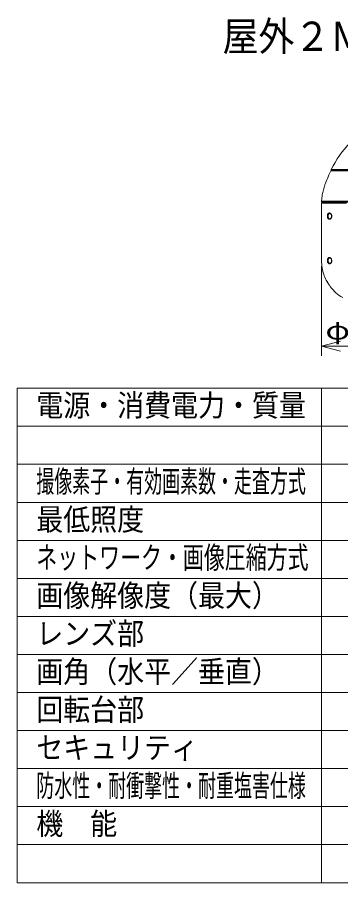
# Model space of a CAD drawing. Units: millimetres on the paper. Extents: x -62 to 64, y -58 to 59.
# Drawn here: x -62.5 to -19.9, y -54.6 to 59.2 of the extents above; entities that cross this region are included whole.
import ezdxf
from ezdxf.enums import TextEntityAlignment as Align

# ---------------------------------------------------------------- set-up
doc = ezdxf.new("R2010")
doc.units = ezdxf.units.MM
for name, color, linetype, lineweight in [('0-0_MOJI1', 7, 'Continuous', 9), ('0-2_WAKU', 4, 'Continuous', 9), ('0-3_SUNPO', 7, 'Continuous', 9), ('0-4_0', 7, 'Continuous', 9), ('0-5_GAIKEI', 4, 'Continuous', 9)]:
    doc.layers.add(name, color=color, linetype=linetype, lineweight=lineweight)
doc.styles.add('ＭＳ ゴシック', font='')
doc.styles.get('ＭＳ ゴシック').set_extended_font_data('MS Gothic')

# ---------------------------------------------------------------- blocks, each defined once
blk = doc.blocks.new('_Open30')
at = {"layer": '0-4_0'}
blk.add_line((0, 0), (-1, 0), dxfattribs=at)
blk.add_lwpolyline([(-1, 0.2679), (0, 0), (-1, -0.2679)], dxfattribs=at)

msp = doc.modelspace()

# ---------------------------------------------------------------- linework, layer by layer
at = {"layer": '0-2_WAKU', "color": 3}
for p, q in [((62.546, 10.449), (-62.454, 10.449)), ((-62.454, -54.551), (-62.454, 10.449)), ((-22.454, -54.551), (-22.454, 10.449)), ((-62.454, -54.551), (62.546, -54.551))]:
    msp.add_line(p, q, dxfattribs=at)
at = {"layer": '0-2_WAKU'}
for p, q in [((62.546, 5.449), (-62.454, 5.449)), ((62.546, 0.449), (-62.454, 0.449)), ((62.546, -4.551), (-62.454, -4.551)), ((62.546, -9.551), (-62.454, -9.551)), ((-62.454, -14.551), (62.546, -14.551)), ((-62.454, -19.551), (62.546, -19.551)), ((-62.454, -24.551), (62.546, -24.551)), ((-62.454, -29.551), (62.546, -29.551)), ((-62.454, -34.551), (62.546, -34.551)), ((62.546, -39.551), (-62.454, -39.551)), ((62.546, -44.551), (-62.454, -44.551)), ((62.546, -49.551), (-62.454, -49.551))]:
    msp.add_line(p, q, dxfattribs=at)
at = {"layer": '0-3_SUNPO'}
for p, q in [((-22.422, 26.484), (-22.422, 14.726)), ((-19.922, 15.976), (-13.628, 15.976))]:
    msp.add_line(p, q, dxfattribs=at)
at = {"layer": '0-5_GAIKEI', "color": 7}
for p, q in [((-21.181, 39.117), (-21.217, 39.041)), ((-12.408, 39.191), (-21.146, 39.191)), ((-21.123, 39.162), (-21.146, 39.152)), ((-21.117, 39.164), (-12.436, 39.164)), ((-22.427, 34.765), (-22.427, 27.381)), ((-22.422, 35.041), (-22.426, 34.962)), ((-22.408, 34.932), (-22.421, 34.947)), ((-11.159, 34.926), (-22.394, 34.926)), ((-19.137, 34.801), (-22.391, 34.801)), ((-21.272, 23.803), (-21.274, 23.806))]:
    msp.add_line(p, q, dxfattribs=at)
at = {"layer": '0-5_GAIKEI'}
for p, q in [((-12.337, 39.041), (-21.217, 39.041)), ((-11.128, 34.962), (-22.426, 34.962)), ((-22.422, 35.041), (-11.132, 35.041)), ((-22.132, 34.926), (-22.275, 34.834)), ((-21.99, 34.834), (-22.275, 34.834)), ((-21.84, 34.926), (-21.99, 34.834)), ((-21.671, 34.825), (-21.667, 34.926)), ((-21.669, 34.825), (-21.671, 34.825)), ((-21.669, 34.825), (-21.665, 34.926)), ((-19.144, 34.825), (-21.669, 34.825)), ((-21.094, 27.224), (-21.081, 27.225))]:
    msp.add_line(p, q, dxfattribs=at)
at = {"layer": '0-5_GAIKEI', "color": 7}
for points in [[(-22.422, 35.041), (-22.415, 35.152), (-22.406, 35.262), (-22.396, 35.373), (-22.387, 35.456), (-22.377, 35.539), (-22.366, 35.621), (-22.354, 35.704), (-22.327, 35.868), (-22.297, 36.032), (-22.262, 36.196), (-22.225, 36.359), (-22.184, 36.521), (-22.14, 36.683), (-22.093, 36.843), (-22.043, 37.004), (-22.009, 37.108), (-21.974, 37.212), (-21.937, 37.32), (-21.899, 37.427), (-21.822, 37.633), (-21.743, 37.837), (-21.661, 38.041), (-21.576, 38.243), (-21.518, 38.377), (-21.46, 38.511), (-21.34, 38.777), (-21.217, 39.041)], [(-22.338, 26.226), (-22.357, 26.34), (-22.373, 26.455), (-22.387, 26.57), (-22.398, 26.685), (-22.407, 26.801), (-22.414, 26.916), (-22.419, 27.013), (-22.422, 27.109), (-22.425, 27.245), (-22.427, 27.381)]]:
    msp.add_lwpolyline(points, dxfattribs=at)
at = {"layer": '0-5_GAIKEI'}
for points in [[(-21.083, 33.076), (-21.084, 33.106), (-21.087, 33.135), (-21.091, 33.164), (-21.096, 33.186), (-21.101, 33.207), (-21.115, 33.248), (-21.129, 33.281), (-21.145, 33.313), (-21.163, 33.342), (-21.183, 33.369), (-21.205, 33.395), (-21.229, 33.418), (-21.254, 33.438), (-21.28, 33.455), (-21.307, 33.469), (-21.334, 33.479), (-21.361, 33.486), (-21.389, 33.49), (-21.416, 33.489), (-21.443, 33.486), (-21.469, 33.478), (-21.495, 33.466), (-21.519, 33.451), (-21.54, 33.433), (-21.561, 33.412), (-21.579, 33.389), (-21.596, 33.362), (-21.612, 33.333), (-21.628, 33.295), (-21.641, 33.255), (-21.651, 33.212), (-21.658, 33.167), (-21.663, 33.122), (-21.664, 33.076), (-21.663, 33.028), (-21.658, 32.98), (-21.65, 32.934), (-21.639, 32.89), (-21.625, 32.849)], [(-21.625, 32.849), (-21.61, 32.816), (-21.594, 32.785), (-21.576, 32.758), (-21.556, 32.734), (-21.535, 32.713), (-21.516, 32.698), (-21.497, 32.686), (-21.478, 32.677), (-21.458, 32.669), (-21.444, 32.666), (-21.431, 32.663), (-21.417, 32.662), (-21.402, 32.661), (-21.382, 32.662), (-21.362, 32.665), (-21.342, 32.67), (-21.327, 32.674), (-21.312, 32.68), (-21.283, 32.695), (-21.255, 32.713), (-21.227, 32.736), (-21.2, 32.762), (-21.176, 32.792), (-21.153, 32.825), (-21.135, 32.858), (-21.119, 32.893), (-21.105, 32.93), (-21.095, 32.969), (-21.088, 33.009), (-21.084, 33.042), (-21.083, 33.076)], [(-21.315, 33.414), (-21.341, 33.415), (-21.367, 33.412), (-21.393, 33.406), (-21.418, 33.397), (-21.441, 33.384), (-21.464, 33.367), (-21.486, 33.347), (-21.506, 33.323), (-21.525, 33.295), (-21.541, 33.265), (-21.554, 33.232), (-21.565, 33.197), (-21.573, 33.158), (-21.578, 33.117), (-21.58, 33.076), (-21.578, 33.035), (-21.573, 32.995), (-21.565, 32.956), (-21.554, 32.919), (-21.54, 32.885), (-21.523, 32.853), (-21.507, 32.829), (-21.489, 32.807), (-21.469, 32.788), (-21.449, 32.772), (-21.427, 32.759), (-21.409, 32.751), (-21.391, 32.744), (-21.372, 32.74), (-21.358, 32.738), (-21.344, 32.736), (-21.33, 32.736), (-21.315, 32.737)], [(-21.315, 33.414), (-21.298, 33.411), (-21.278, 33.405), (-21.258, 33.396), (-21.236, 33.381), (-21.216, 33.365), (-21.193, 33.343), (-21.176, 33.322), (-21.16, 33.3), (-21.145, 33.274), (-21.132, 33.246), (-21.12, 33.216), (-21.11, 33.183), (-21.102, 33.144), (-21.098, 33.105), (-21.097, 33.076)], [(-21.315, 32.737), (-21.298, 32.74), (-21.278, 32.746), (-21.258, 32.755), (-21.236, 32.77), (-21.216, 32.786), (-21.193, 32.809), (-21.176, 32.829), (-21.16, 32.852), (-21.145, 32.877), (-21.132, 32.905), (-21.12, 32.936), (-21.11, 32.968), (-21.102, 33.007), (-21.098, 33.046), (-21.097, 33.076)], [(-21.108, 27.381), (-21.121, 27.415), (-21.136, 27.447), (-21.153, 27.477), (-21.172, 27.505), (-21.194, 27.532), (-21.218, 27.557), (-21.243, 27.579), (-21.268, 27.597), (-21.295, 27.613), (-21.323, 27.625), (-21.351, 27.634), (-21.38, 27.639), (-21.395, 27.64), (-21.409, 27.64), (-21.423, 27.639), (-21.437, 27.637), (-21.456, 27.632), (-21.474, 27.626), (-21.492, 27.618), (-21.509, 27.608), (-21.525, 27.596), (-21.541, 27.583), (-21.552, 27.571), (-21.564, 27.559), (-21.584, 27.531), (-21.603, 27.5), (-21.62, 27.463), (-21.635, 27.423), (-21.647, 27.381)], [(-21.315, 27.564), (-21.336, 27.565), (-21.36, 27.563), (-21.376, 27.561), (-21.392, 27.556), (-21.408, 27.551), (-21.423, 27.544), (-21.437, 27.536), (-21.448, 27.529), (-21.46, 27.521), (-21.477, 27.505), (-21.492, 27.49), (-21.507, 27.472), (-21.523, 27.449), (-21.533, 27.431), (-21.541, 27.413), (-21.549, 27.396), (-21.556, 27.376), (-21.565, 27.346)], [(-21.315, 27.564), (-21.296, 27.561), (-21.279, 27.555), (-21.259, 27.546), (-21.237, 27.532), (-21.214, 27.514), (-21.191, 27.49), (-21.171, 27.465), (-21.153, 27.438), (-21.136, 27.405), (-21.121, 27.369), (-21.118, 27.362)], [(-21.662, 27.224), (-21.659, 27.176), (-21.653, 27.129), (-21.643, 27.083), (-21.63, 27.039), (-21.615, 26.998), (-21.606, 26.979), (-21.596, 26.96), (-21.576, 26.927), (-21.564, 26.912), (-21.553, 26.898), (-21.541, 26.885), (-21.528, 26.873), (-21.509, 26.856), (-21.489, 26.843), (-21.468, 26.831), (-21.447, 26.822), (-21.425, 26.816), (-21.403, 26.812), (-21.381, 26.811), (-21.359, 26.812), (-21.345, 26.814), (-21.33, 26.817), (-21.316, 26.821), (-21.301, 26.826), (-21.274, 26.838), (-21.248, 26.854), (-21.222, 26.874), (-21.198, 26.897), (-21.175, 26.923), (-21.155, 26.952), (-21.136, 26.984), (-21.119, 27.02), (-21.105, 27.057), (-21.094, 27.097), (-21.086, 27.139), (-21.082, 27.181), (-21.081, 27.225)], [(-21.577, 27.226), (-21.575, 27.185), (-21.568, 27.145), (-21.559, 27.106), (-21.546, 27.07), (-21.53, 27.036), (-21.511, 27.005), (-21.494, 26.981), (-21.475, 26.959), (-21.454, 26.94), (-21.432, 26.924), (-21.41, 26.911), (-21.388, 26.901), (-21.365, 26.894), (-21.342, 26.89), (-21.318, 26.888), (-21.295, 26.889)], [(-21.295, 26.889), (-21.276, 26.892), (-21.256, 26.899), (-21.236, 26.909), (-21.22, 26.92), (-21.203, 26.935), (-21.187, 26.951), (-21.171, 26.97), (-21.155, 26.992), (-21.141, 27.016), (-21.128, 27.044), (-21.117, 27.073), (-21.107, 27.106), (-21.099, 27.144), (-21.095, 27.184), (-21.094, 27.224)]]:
    msp.add_lwpolyline(points, dxfattribs=at)
at = {"layer": '0-5_GAIKEI', "color": 7}
for centre, radius, start, end in [((-9.863, 33.81), 12.5, 134.78344, 154.50332), ((-21.114, 39.085), 0.0738, 115, 154.59732), ((-21.117, 39.149), 0.015, 90.00029, 114.99972), ((-22.391, 34.765), 0.0354, 90, 180), ((-22.405, 34.961), 0.0205, 177, 220), ((-22.394, 34.943), 0.0177, 220, 270), ((-16.777, 27.226), 5.65, 190.19456, 207.05112), ((-21.717, 24.703), 0.103, 207.05116, 210.81025), ((-2.622, 36.103), 22.342, 210.82213, 212.23156), ((-2.831, 35.977), 22.098, 210.83402, 212.24084), ((-2.831, 35.976), 22.098, 210.83402, 212.24084), ((-5.512, 34.288), 18.93, 212.24846, 213.62605), ((-5.441, 34.33), 19.012, 212.24122, 213.62308), ((-5.512, 34.288), 18.93, 212.24846, 213.62605), ((-16.777, 27.226), 5.65, 217.28682, 239.49034)]:
    msp.add_arc(centre, radius, start, end, dxfattribs=at)
at = {"layer": '0-5_GAIKEI'}
for centre, radius, start, end in [((-22.248, 34.792), 0.05, 122.73522, 169.67869), ((-23.363, 33.956), 1.629, 31.23436, 32.60693), ((48.689, -80.706), 135.395, 121.34729, 121.44882), ((-21.696, 34.826), 0.025, 270, 357.85443), ((-21.014, 27.241), 0.648, 167.59458, 181.56808), ((-21.12, 27.239), 0.458, 166.50051, 181.67922), ((-21.545, 27.215), 0.451, 1.19001, 18.96403), ((-21.594, 27.214), 0.513, 1.18361, 18.94707)]:
    msp.add_arc(centre, radius, start, end, dxfattribs=at)
for centre, major_axis, ratio, start_param, end_param in [((-21.964, 34.792), (0, 0.05), 0.948133, 0.5713375, 1.3906526), ((-21.692, 34.826), (0, 0.025), 0.931936, 3.1415927, 4.6774824), ((-21.063, 27.381), (0.0559, 0.0198), 0.362751, 2.3928556, 3.1383046)]:
    msp.add_ellipse(centre, major_axis=major_axis, ratio=ratio, start_param=start_param, end_param=end_param, dxfattribs=at)

# ---------------------------------------------------------------- block references
at = {"layer": '0-3_SUNPO', "xscale": 2.5, "yscale": 2.5, "rotation": 180}
msp.add_blockref('_Open30', (-22.422, 15.976), dxfattribs=at)

# ---------------------------------------------------------------- texts
at = {"layer": '0-0_MOJI1', "style": 'ＭＳ ゴシック'}
for s, height, width, p in [('屋外２ＭＰ\u3000ＩＲＰＴＺＮＷカメラ耐塩害', 3.849, 0.9, (-35.454, 53.637)), ('電源・消費電力・質量', 2.889, 0.9, (-59.954, 5.894)), ('撮像素子・有効画素数・走査方式', 2.889, 0.6, (-59.954, -4.106)), ('最低照度', 2.889, 0.9, (-59.954, -9.106)), ('ネットワーク・画像圧縮方式', 2.886, 0.7, (-59.954, -14.106)), ('画像解像度（最大）', 2.889, 0.9, (-59.954, -19.106)), ('レンズ部', 2.889, 0.9, (-59.954, -24.106)), ('画角（水平／垂直）', 2.889, 0.9, (-59.954, -29.106)), ('回転台部', 2.889, 0.9, (-59.954, -34.106)), ('セキュリティ', 2.889, 0.9, (-59.954, -39.106)), ('防水性・耐衝撃性・耐重塩害仕様', 2.889, 0.6, (-59.954, -44.106)), ('機\u3000能', 2.889, 0.9, (-59.954, -49.106))]:
    msp.add_text(s, height=height, dxfattribs=dict(at, width=width)).set_placement(p, align=Align.BOTTOM_LEFT)
at = {"layer": '0-3_SUNPO', "style": 'ＭＳ ゴシック', "width": 1.3}
msp.add_text('φ226', height=2.405, dxfattribs=at).set_placement((-21.92, 16.138), align=Align.BOTTOM_LEFT)

doc.saveas('drawing.dxf')
